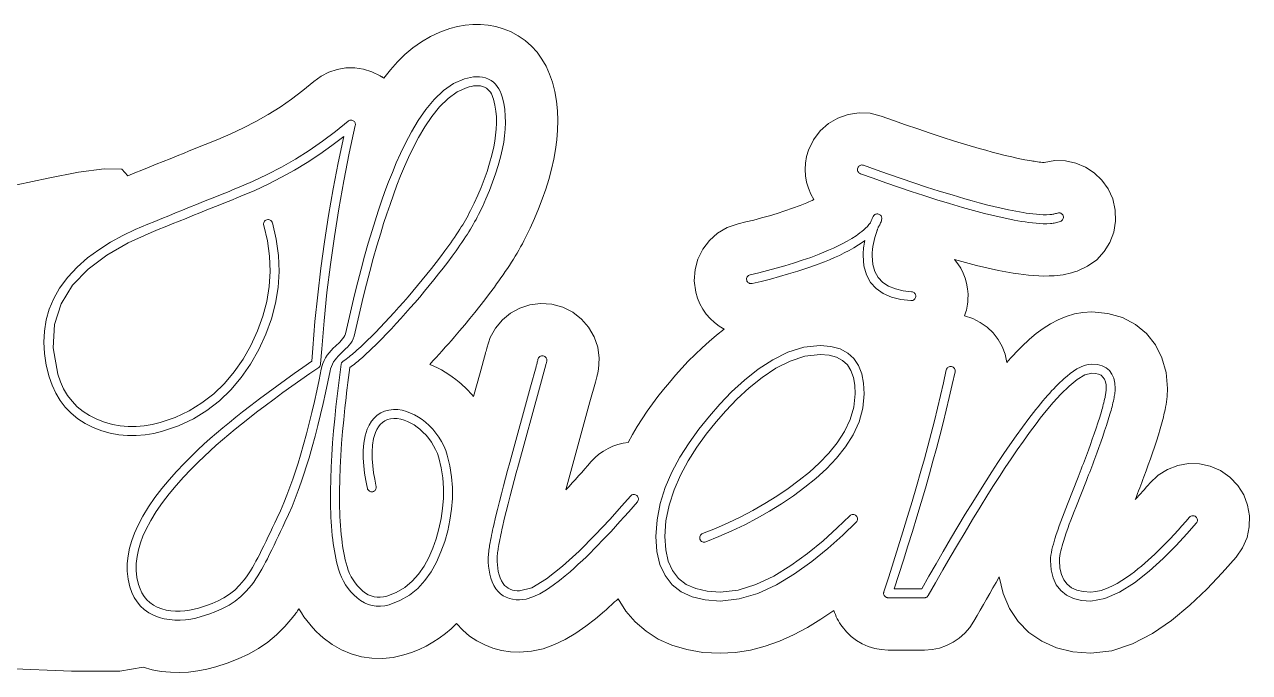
# Model space of a CAD drawing. Header units: millimetres. Extents: x -393 to 576, y -773 to -448.
# Drawn here: x -39 to 576, y -773 to -448 of the extents above; entities that cross this region are included whole.
import ezdxf

# ---------------------------------------------------------------- set-up
doc = ezdxf.new("R2010")
doc.units = ezdxf.units.MM
doc.header["$MEASUREMENT"] = 0
doc.layers.add('Tool', color=7, linetype='Continuous')

msp = doc.modelspace()

# ---------------------------------------------------------------- linework, layer by layer
at = {"layer": 'Tool', "lineweight": 9}
msp.add_lwpolyline([(-42.4376, -528.5449), (-26.6784, -525.1228), (-11.5213, -522.1289), (1.3263, -520.3836), (10.1567, -520.7072), (13.2625, -523.92), (16.7802, -522.4882), (20.2989, -521.059), (23.8187, -519.6323), (27.3394, -518.2079), (30.861, -516.7858), (34.3834, -515.3659), (37.9067, -513.9479), (41.4307, -512.5318), (43.5417, -511.685), (45.6531, -510.8392), (47.7646, -509.9936), (49.8759, -509.1475), (51.9866, -508.3), (54.0964, -507.4503), (56.2051, -506.5977), (58.3123, -505.7414), (64.8079, -502.9597), (71.189, -499.9485), (77.4438, -496.7022), (83.5606, -493.2147), (89.5274, -489.4804), (95.3326, -485.4933), (100.9644, -481.2477), (106.4109, -476.7376), (110.0797, -474.0343), (114.0559, -471.9843), (118.2569, -470.5948), (122.5998, -469.8731), (127.0021, -469.8264), (131.381, -470.4621), (135.6538, -471.7874), (139.7378, -473.8095), (139.9741, -473.9526), (140.2086, -474.0976), (140.4414, -474.2447), (140.6723, -474.3938), (140.9015, -474.5449), (141.1288, -474.6979), (141.3544, -474.8528), (141.5781, -475.0097), (144.8878, -470.8269), (148.4175, -466.8666), (152.1769, -463.1701), (156.1756, -459.7786), (160.4232, -456.7331), (164.9292, -454.0749), (169.7032, -451.8452), (174.7549, -450.0851), (178.5739, -449.1192), (182.4196, -448.4466), (186.2764, -448.0865), (190.1289, -448.0582), (193.9613, -448.381), (197.7583, -449.074), (201.5043, -450.1566), (205.1837, -451.6481), (208.9983, -453.7059), (212.4782, -456.1381), (215.6197, -458.9158), (218.419, -462.0103), (220.8722, -465.393), (222.9756, -469.0351), (224.7255, -472.9079), (226.1179, -476.9827), (227.3098, -481.7397), (228.1452, -486.539), (228.645, -491.3691), (228.83, -496.2182), (228.721, -501.0748), (228.3389, -505.9274), (227.7047, -510.7643), (226.839, -515.5739), (225.6834, -520.6812), (224.3155, -525.7392), (222.7537, -530.746), (221.0166, -535.6996), (219.1226, -540.5979), (217.0902, -545.439), (214.9379, -550.2208), (212.6841, -554.9415), (211.8844, -556.5354), (211.0569, -558.1138), (210.2035, -559.6778), (209.3263, -561.2284), (208.4273, -562.7666), (207.5083, -564.2933), (206.5715, -565.8096), (205.6188, -567.3165), (204.5937, -568.9035), (203.5536, -570.4805), (202.4993, -572.0479), (201.4317, -573.6064), (200.3517, -575.1563), (199.2601, -576.6981), (198.1578, -578.2323), (197.0457, -579.7594), (194.6571, -582.9776), (192.2311, -586.1678), (189.7699, -589.3309), (187.2754, -592.468), (184.7495, -595.5801), (182.1944, -598.6682), (179.612, -601.7333), (177.0043, -604.7764), (175.4874, -606.5245), (173.9623, -608.2657), (172.4287, -609.9997), (170.8862, -611.7258), (169.3346, -613.4438), (167.7736, -615.1532), (166.2027, -616.8535), (164.6216, -618.5443), (166.602, -619.4023), (168.5476, -620.3404), (170.4555, -621.3555), (172.3232, -622.4442), (174.1478, -623.6033), (175.9267, -624.8296), (177.6571, -626.12), (179.3363, -627.4711), (180.3127, -628.3044), (181.2713, -629.1582), (182.2119, -630.0322), (183.134, -630.9258), (184.0371, -631.8387), (184.9211, -632.7704), (185.7855, -633.7204), (186.6298, -634.6883), (189.8785, -622.829), (192.5674, -612.9648), (192.6551, -612.6472), (192.746, -612.3276), (192.8385, -612.0066), (192.9312, -611.6847), (193.0225, -611.3626), (193.1111, -611.0408), (193.1954, -610.7198), (193.274, -610.4003), (194.9849, -605.1099), (197.6112, -600.3764), (201.0316, -596.2842), (205.1249, -592.9176), (209.7696, -590.3608), (214.8445, -588.698), (220.2282, -588.0137), (225.7994, -588.3919), (231.366, -589.9074), (236.3679, -592.426), (240.7105, -595.8154), (244.2993, -599.943), (247.0397, -604.6767), (248.8372, -609.8839), (249.5972, -615.4323), (249.2251, -621.1895), (249.1439, -621.6519), (249.0558, -622.1096), (248.9611, -622.5636), (248.8602, -623.0151), (248.7537, -623.465), (248.6419, -623.9146), (248.5253, -624.3648), (248.4043, -624.8168), (247.6844, -627.4992), (244.9815, -637.4189), (234.3987, -675.9839), (232.8794, -681.5396), (234.484, -679.8038), (236.0786, -678.0587), (237.6639, -676.305), (239.2405, -674.5435), (240.8091, -672.7748), (242.3702, -670.9997), (243.9246, -669.2186), (245.4728, -667.4325), (247.4056, -665.4061), (249.4911, -663.6103), (251.711, -662.0463), (254.0466, -660.7157), (256.4794, -659.6196), (258.9909, -658.7595), (261.5626, -658.1367), (264.1759, -657.7525), (266.3539, -653.7418), (268.6653, -649.7976), (271.1004, -645.9211), (273.6496, -642.1135), (276.3031, -638.376), (279.0513, -634.7099), (281.8846, -631.1164), (284.7933, -627.5968), (287.853, -624.0467), (291.0235, -620.5181), (294.3036, -617.0307), (297.6922, -613.6042), (301.1883, -610.2581), (304.7908, -607.0121), (308.4985, -603.886), (312.3104, -600.8994), (312.3104, -600.8994), (309.7725, -599.3633), (307.4038, -597.574), (305.2268, -595.5454), (303.2639, -593.2915), (301.5374, -590.8262), (300.0697, -588.1634), (298.8832, -585.317), (298.0004, -582.3008), (297.2656, -576.5976), (297.6755, -571.019), (299.1424, -565.7061), (301.5789, -560.7999), (304.8972, -556.4414), (309.0097, -552.7718), (313.829, -549.9321), (319.2672, -548.0632), (323.2063, -547.1229), (327.1455, -546.1368), (331.0779, -545.0973), (334.9965, -543.9966), (338.8943, -542.8273), (342.7642, -541.5814), (346.5994, -540.2515), (350.3928, -538.8299), (351.2294, -538.5013), (352.0763, -538.1631), (352.9312, -537.8152), (353.7918, -537.4571), (354.6557, -537.0888), (355.5207, -536.7098), (356.3844, -536.3201), (357.2446, -535.9192), (355.7142, -533.1417), (354.4994, -530.2131), (353.6137, -527.1622), (353.0704, -524.0176), (352.8832, -520.8081), (353.0654, -517.5624), (353.6304, -514.3093), (354.5917, -511.0775), (357.092, -505.8802), (360.4771, -501.4194), (364.5992, -497.7644), (369.3108, -494.9842), (374.4641, -493.148), (379.9115, -492.3247), (385.5052, -492.5837), (391.0976, -493.9938), (397.1845, -496.1843), (403.2843, -498.3431), (409.3985, -500.4634), (415.5284, -502.538), (421.6756, -504.56), (427.8415, -506.5225), (434.0275, -508.4185), (440.2352, -510.2409), (443.4592, -511.156), (446.6997, -512.051), (449.9548, -512.9164), (453.2228, -513.7429), (456.5019, -514.521), (459.7905, -515.2414), (463.0867, -515.8944), (466.3889, -516.4708), (467.055, -516.5793), (467.7947, -516.6986), (468.5888, -516.8217), (469.4179, -516.9415), (470.2626, -517.051), (471.1036, -517.1431), (471.9216, -517.2109), (472.6971, -517.2473), (478.1116, -516.3234), (483.4688, -516.4463), (488.6388, -517.5519), (493.4919, -519.5763), (497.8981, -522.4555), (501.7277, -526.1257), (504.8509, -530.5228), (507.1378, -535.5829), (508.4365, -541.2041), (508.5842, -546.8024), (507.6529, -552.2318), (505.7145, -557.3465), (502.8408, -562.0005), (499.1037, -566.0478), (494.5752, -569.3425), (489.3271, -571.7387), (487.8948, -572.2025), (486.4746, -572.6151), (485.059, -572.9778), (483.6409, -573.2916), (482.213, -573.5579), (480.7679, -573.7777), (479.2984, -573.9524), (477.7973, -574.083), (475.2213, -574.2117), (472.6463, -574.235), (470.0733, -574.1633), (467.5036, -574.0068), (464.9384, -573.7758), (462.3786, -573.4805), (459.8256, -573.1313), (457.2804, -572.7384), (453.5593, -572.0972), (449.8522, -571.3851), (446.1582, -570.6084), (442.4766, -569.7735), (438.8067, -568.8867), (435.1477, -567.9544), (431.4989, -566.983), (427.8595, -565.9787), (429.4912, -568.1007), (430.9215, -570.3685), (432.1376, -572.7676), (433.1268, -575.2835), (433.8763, -577.9016), (434.3735, -580.6073), (434.6055, -583.3862), (434.5596, -586.2236), (434.4719, -587.263), (434.3472, -588.2908), (434.1863, -589.3065), (433.9899, -590.3095), (433.7587, -591.299), (433.4933, -592.2745), (433.1946, -593.2354), (432.8632, -594.181), (436.9732, -595.5554), (440.7425, -597.4902), (444.1331, -599.9266), (447.107, -602.8059), (449.6262, -606.0694), (451.6526, -609.6583), (453.1483, -613.5139), (454.0753, -617.5775), (454.8616, -616.6803), (456.117, -615.2734), (457.3885, -613.8816), (458.6778, -612.5068), (459.9862, -611.1508), (461.3153, -609.8153), (462.6668, -608.5021), (464.0421, -607.213), (465.4427, -605.9498), (468.8124, -603.1285), (472.329, -600.5256), (475.9957, -598.1895), (479.8156, -596.1692), (483.7915, -594.513), (487.9268, -593.2698), (492.2243, -592.4882), (496.6871, -592.2169), (504.7417, -592.9622), (512.0544, -595.1159), (518.523, -598.5545), (524.045, -603.1545), (528.518, -608.7924), (531.8398, -615.3448), (533.908, -622.6883), (534.6201, -630.6994), (534.5975, -632.0506), (534.5318, -633.3924), (534.4258, -634.7266), (534.2826, -636.0549), (534.1052, -637.379), (533.8966, -638.7009), (533.6597, -640.0223), (533.3975, -641.3449), (533.1378, -642.5575), (532.862, -643.7659), (532.5714, -644.9703), (532.2672, -646.1713), (531.9508, -647.3691), (531.6234, -648.5642), (531.2861, -649.7569), (530.9404, -650.9476), (530.0259, -653.9819), (529.0724, -657.0032), (528.0844, -660.0129), (527.0661, -663.0125), (526.022, -666.0034), (524.9564, -668.9869), (523.8736, -671.9646), (522.7781, -674.9377), (522.2539, -676.3487), (521.727, -677.7586), (521.1975, -679.1673), (520.6657, -680.5749), (520.1315, -681.9813), (519.5953, -683.3865), (519.0571, -684.7904), (518.5171, -686.193), (518.4689, -686.3172), (519.3963, -685.3159), (520.3177, -684.3092), (521.2334, -683.2972), (522.1434, -682.2803), (523.0481, -681.2588), (523.9477, -680.2329), (524.8422, -679.2031), (525.732, -678.1695), (529.8972, -674.2048), (534.6387, -671.2371), (539.7909, -669.279), (545.1883, -668.3432), (550.6653, -668.4426), (556.0563, -669.5897), (561.1959, -671.7975), (565.9184, -675.0785), (569.883, -679.2437), (572.8507, -683.9852), (574.8088, -689.1373), (575.7446, -694.5347), (575.6453, -700.0116), (574.4981, -705.4026), (572.2905, -710.5422), (569.0095, -715.2647), (562.0562, -723.1543), (554.2863, -731.35), (545.8003, -739.4334), (536.6983, -746.9857), (527.0808, -753.5884), (517.0479, -758.8229), (506.7001, -762.2706), (496.1376, -763.5128), (487.1551, -762.8155), (478.9366, -760.7799), (471.5642, -757.4904), (465.1199, -753.0316), (459.6858, -747.4878), (455.3439, -740.9436), (452.1764, -733.4834), (450.2653, -725.1916), (448.6519, -727.953), (447.045, -730.7182), (445.4442, -733.487), (443.8494, -736.2591), (442.2601, -739.0344), (440.6761, -741.8126), (439.097, -744.5936), (437.5225, -747.377), (435.4245, -750.5748), (432.9567, -753.4247), (430.1605, -755.9026), (427.0774, -757.9843), (423.7489, -759.6455), (420.2163, -760.862), (416.5213, -761.6097), (412.7052, -761.8643), (394.4801, -761.8643), (391.0794, -761.6624), (387.766, -761.067), (384.5701, -760.0932), (381.5216, -758.7566), (378.6504, -757.0723), (375.9867, -755.0556), (373.5605, -752.722), (371.4016, -750.0866), (370.7429, -749.1378), (370.126, -748.1675), (369.5509, -747.1772), (369.0179, -746.1681), (368.5272, -745.1416), (368.079, -744.0991), (367.6735, -743.0419), (367.311, -741.9714), (360.7706, -746.4325), (354.0331, -750.5323), (347.1137, -754.1987), (340.0273, -757.3599), (332.7891, -759.9439), (325.4143, -761.8786), (317.9179, -763.0923), (310.3151, -763.5128), (301.6491, -763.0472), (293.5618, -761.6725), (286.0864, -759.4216), (279.2557, -756.3274), (273.1027, -752.423), (267.6604, -747.7412), (262.9617, -742.3151), (259.0396, -736.1776), (258.2001, -736.968), (257.3569, -737.7545), (256.5097, -738.5368), (255.6586, -739.3148), (254.8033, -740.0883), (253.9439, -740.8574), (253.0802, -741.6217), (252.212, -742.3812), (247.6697, -746.2058), (242.8815, -749.9174), (237.8596, -753.3938), (232.6159, -756.5125), (227.1626, -759.1512), (221.5116, -761.1874), (215.675, -762.4989), (209.665, -762.9633), (205.0775, -762.7342), (200.6131, -762.0493), (196.3016, -760.9126), (192.173, -759.3279), (188.257, -757.299), (184.5836, -754.8299), (181.1826, -751.9243), (178.0838, -748.5862), (175.3526, -751.1918), (172.461, -753.6325), (169.4067, -755.8999), (166.1872, -757.9854), (162.8, -759.8805), (159.2427, -761.5767), (155.5128, -763.0656), (151.6079, -764.3385), (146.2167, -765.5664), (140.8471, -766.1192), (135.5377, -766.0061), (130.327, -765.2363), (125.2535, -763.819), (120.3557, -761.7634), (115.6721, -759.0786), (111.2413, -755.7738), (109.4154, -754.1692), (107.672, -752.4987), (106.0117, -750.7642), (104.4352, -748.9671), (102.9432, -747.1093), (101.5364, -745.1923), (100.2153, -743.2178), (98.9807, -741.1875), (98.6184, -741.7221), (98.2518, -742.2544), (97.8808, -742.7843), (97.5052, -743.3117), (97.1248, -743.8366), (96.7397, -744.359), (96.3497, -744.8788), (95.9546, -745.396), (92.017, -750.0715), (87.837, -754.2185), (83.408, -757.8785), (78.7235, -761.0931), (73.7771, -763.9036), (68.5622, -766.3515), (63.0725, -768.4783), (57.3013, -770.3255), (52.7987, -771.4863), (48.2616, -772.3508), (43.7016, -772.9045), (39.1299, -773.1332), (34.5581, -773.0225), (29.9976, -772.5583), (25.4598, -771.7262), (20.9563, -770.5118), (9.162, -772.48), (-15.1049, -772.5338), (-47.736, -771.1822)], dxfattribs=at)
for points in [[(114.8337, -620.7933), (114.6268, -621.8352), (113.5136, -627.3175), (112.3525, -632.7963), (111.1385, -638.2678), (109.8666, -643.7279), (108.5318, -649.1727), (107.129, -654.598), (105.6533, -660.0001), (104.0996, -665.3748), (102.8471, -669.4926), (101.5333, -673.6105), (100.1519, -677.7185), (98.6967, -681.8062), (97.1615, -685.8637), (95.5401, -689.8806), (93.8262, -693.847), (92.0136, -697.7526), (90.9151, -700.0467), (89.8225, -702.3457), (88.732, -704.6468), (87.6395, -706.9474), (86.5409, -709.245), (85.4323, -711.5368), (84.3096, -713.8203), (83.1689, -716.0929), (82.286, -717.8109), (81.3788, -719.526), (80.4426, -721.2313), (79.4728, -722.9199), (78.4647, -724.585), (77.4137, -726.2196), (76.3152, -727.8169), (75.1646, -729.3698), (72.5933, -732.4061), (69.8742, -735.0551), (66.9987, -737.3581), (63.9579, -739.3561), (60.743, -741.0903), (57.3452, -742.6018), (53.7558, -743.9317), (49.966, -745.1212), (47.3535, -745.8052), (44.7189, -746.3349), (42.0691, -746.696), (39.4111, -746.8741), (36.7516, -746.855), (34.0977, -746.6244), (31.4562, -746.1681), (28.834, -745.4717), (26.1187, -744.442), (23.6616, -743.1477), (21.4606, -741.5955), (19.5137, -739.7923), (17.8187, -737.7448), (16.3736, -735.4598), (15.1764, -732.9441), (14.225, -730.2045), (13.3354, -726.2902), (12.9166, -722.3747), (12.9308, -718.4718), (13.3403, -714.595), (14.107, -710.7581), (15.1933, -706.9748), (16.5612, -703.2588), (18.1729, -699.6237), (20.7141, -694.7749), (23.6082, -690.0261), (26.7999, -685.3902), (30.234, -680.8806), (33.8551, -676.5103), (37.6079, -672.2925), (41.4371, -668.2403), (45.2874, -664.367), (48.2974, -661.465), (51.3687, -658.6135), (54.4935, -655.8103), (57.6641, -653.053), (60.8727, -650.3393), (64.1116, -647.6669), (67.373, -645.0335), (70.6491, -642.4369), (74.9025, -639.1288), (79.1903, -635.8611), (83.5093, -632.6317), (87.8565, -629.4384), (92.2285, -626.2788), (96.6222, -623.1507), (101.0345, -620.0518), (105.4621, -616.98), (105.9275, -610.4563), (107.0569, -597.0697), (108.4196, -583.7082), (110.0148, -570.3749), (111.8421, -557.0726), (113.9007, -543.8044), (116.1901, -530.5733), (118.7095, -517.3822), (121.4585, -504.2342), (115.5341, -508.817), (109.4453, -513.1522), (103.2002, -517.2443), (96.8071, -521.0979), (90.2741, -524.7175), (83.6094, -528.1075), (76.8212, -531.2726), (69.9176, -534.2173), (67.7923, -535.081), (65.6653, -535.9411), (63.537, -536.7982), (61.4078, -537.6532), (59.278, -538.5069), (57.148, -539.3599), (55.0182, -540.2131), (52.889, -541.0672), (49.3831, -542.476), (45.878, -543.8867), (42.3737, -545.2993), (38.8703, -546.7141), (35.3678, -548.1311), (31.8662, -549.5504), (28.3656, -550.9723), (24.866, -552.3967), (13.2973, -557.6454), (2.6418, -563.7505), (-6.7403, -570.8035), (-14.4888, -578.896), (-20.2435, -588.1194), (-23.6443, -598.5653), (-24.3309, -610.3254), (-21.9431, -623.491), (-20.6339, -627.3176), (-19.0113, -630.8622), (-17.0695, -634.1221), (-14.8027, -637.0948), (-12.2051, -639.7775), (-9.2709, -642.1679), (-5.9944, -644.2631), (-2.3697, -646.0608), (1.5227, -647.5509), (5.4396, -648.6616), (9.3801, -649.4), (13.3431, -649.7733), (17.3278, -649.789), (21.3332, -649.4541), (25.3585, -648.776), (29.4025, -647.762), (36.9508, -645.143), (43.9402, -641.8562), (50.3839, -637.9188), (56.2955, -633.3481), (61.6884, -628.1613), (66.576, -622.3755), (70.9717, -616.0081), (74.8889, -609.0763), (78.2471, -601.8036), (80.9158, -594.4567), (82.8761, -587.0358), (84.1088, -579.5409), (84.5946, -571.972), (84.3146, -564.3293), (83.2494, -556.6128), (81.3801, -548.8226), (81.2977, -548.3753), (81.306, -547.9335), (81.3988, -547.5085), (81.5699, -547.1117), (81.8129, -546.7544), (82.1218, -546.4481), (82.4901, -546.204), (82.9118, -546.0335), (83.3591, -545.9511), (83.8009, -545.9594), (84.2259, -546.0522), (84.6227, -546.2233), (84.98, -546.4663), (85.2863, -546.7752), (85.5304, -547.1435), (85.7009, -547.5652), (87.6704, -555.7723), (88.7954, -563.9099), (89.0953, -571.9753), (88.5894, -579.9658), (87.2971, -587.8786), (85.2379, -595.711), (82.4312, -603.4602), (78.8963, -611.1235), (74.7476, -618.4565), (70.0832, -625.196), (64.8923, -631.3225), (59.164, -636.8167), (52.8874, -641.6592), (46.0518, -645.8306), (38.6462, -649.3116), (30.6599, -652.0828), (26.2349, -653.19), (21.8245, -653.9274), (17.4319, -654.288), (13.0599, -654.2647), (8.7117, -653.8503), (4.3903, -653.0377), (0.0988, -651.8198), (-4.1599, -650.1894), (-8.2312, -648.168), (-11.9228, -645.8038), (-15.2378, -643.1026), (-18.179, -640.0703), (-20.7493, -636.7129), (-22.9516, -633.0361), (-24.7889, -629.046), (-26.2639, -624.7484), (-27.7015, -618.9411), (-28.6038, -613.1752), (-28.939, -607.4651), (-28.6756, -601.8254), (-27.7818, -596.2705), (-26.226, -590.8149), (-23.9765, -585.473), (-21.0016, -580.2593), (-16.9242, -574.7708), (-12.222, -569.7518), (-7.0012, -565.1797), (-1.3678, -561.0319), (4.572, -557.2856), (10.712, -553.9181), (16.946, -550.9069), (23.168, -548.2293), (26.6702, -546.8038), (30.1734, -545.3809), (33.6777, -543.9605), (37.1829, -542.5425), (40.6889, -541.1266), (44.1959, -539.7129), (47.7037, -538.3012), (51.2122, -536.8913), (53.3387, -536.0383), (55.4658, -535.1861), (57.5931, -534.3342), (59.7202, -533.4816), (61.8467, -532.6277), (63.9723, -531.7716), (66.0966, -530.9127), (68.2192, -530.0501), (75.7113, -526.8388), (83.0636, -523.3615), (90.2649, -519.6119), (97.3042, -515.5838), (104.1703, -511.2709), (110.8522, -506.6669), (117.3387, -501.7655), (123.6189, -496.5605), (123.9117, -496.3434), (124.2259, -496.1792), (124.556, -496.0682), (124.8963, -496.0109), (125.2414, -496.0079), (125.5858, -496.0597), (125.9238, -496.1666), (126.25, -496.3293), (126.5474, -496.5401), (126.8012, -496.7876), (127.0094, -497.0668), (127.1696, -497.3725), (127.2798, -497.6995), (127.3377, -498.0429), (127.3412, -498.3974), (127.288, -498.758), (124.2746, -512.6137), (121.518, -526.5191), (119.0191, -540.4706), (116.7785, -554.4646), (114.797, -568.4977), (113.0754, -582.5662), (111.6144, -596.6667), (110.4147, -610.7955), (109.8803, -618.3625), (109.8493, -618.6232), (109.7916, -618.872), (109.7077, -619.108), (109.598, -619.3305), (109.463, -619.5386), (109.3032, -619.7315), (109.119, -619.9084), (108.9109, -620.0684), (104.398, -623.1926), (99.9005, -626.3445), (95.4217, -629.5266), (90.9652, -632.7414), (86.5344, -635.9911), (82.1326, -639.2783), (77.7634, -642.6054), (73.4301, -645.9747), (70.2031, -648.5322), (66.99, -651.126), (63.7987, -653.7582), (60.637, -656.4312), (57.5128, -659.1471), (54.4338, -661.9082), (51.408, -664.7169), (48.443, -667.5752), (44.736, -671.3024), (41.0386, -675.2088), (37.4076, -679.2795), (33.8996, -683.4994), (30.5712, -687.8533), (27.4792, -692.3262), (24.6802, -696.9031), (22.2308, -701.5689), (20.7871, -704.8128), (19.5486, -708.1364), (18.5531, -711.5255), (17.8385, -714.9655), (17.4426, -718.4421), (17.4033, -721.9409), (17.7584, -725.4473), (18.5458, -728.9471), (19.3077, -731.1593), (20.255, -733.1812), (21.3941, -735.0103), (22.7311, -736.6443), (24.2724, -738.0807), (26.0242, -739.3169), (27.9927, -740.3505), (30.1844, -741.1791), (32.4821, -741.7859), (34.7982, -742.1772), (37.1262, -742.3674), (39.4593, -742.3707), (41.7907, -742.2013), (44.1139, -741.8736), (46.4221, -741.4019), (48.7086, -740.8004), (52.1513, -739.7257), (55.4117, -738.5329), (58.4979, -737.1815), (61.4181, -735.6308), (64.1804, -733.8402), (66.7928, -731.769), (69.2635, -729.3767), (71.6006, -726.6225), (72.6861, -725.1559), (73.723, -723.6443), (74.7153, -722.0953), (75.6674, -720.5165), (76.5834, -718.9156), (77.4674, -717.2999), (78.3239, -715.6772), (79.1568, -714.055), (80.2921, -711.7932), (81.4093, -709.5205), (82.5126, -707.2393), (83.6059, -704.9524), (84.6931, -702.6624), (85.7784, -700.372), (86.8657, -698.0839), (87.959, -695.8006), (89.7331, -691.977), (91.4104, -688.0927), (92.997, -684.1581), (94.4993, -680.1835), (95.9231, -676.1792), (97.2749, -672.1555), (98.5606, -668.1229), (99.7864, -664.0917), (101.3255, -658.7672), (102.7872, -653.4154), (104.1765, -648.0404), (105.4985, -642.6461), (106.7582, -637.2366), (107.9606, -631.8159), (109.1106, -626.3881), (110.2134, -620.957), (110.4414, -619.8075), (110.4963, -619.588), (111.037, -618.0401), (111.6767, -616.6054), (112.4117, -615.266), (113.2382, -614.0038), (114.1523, -612.8009), (115.1505, -611.6394), (116.2289, -610.5013), (117.3837, -609.3686), (118.0646, -608.7302), (118.7903, -608.0523), (119.5303, -607.337), (120.2544, -606.5863), (120.9322, -605.8024), (121.5334, -604.9872), (122.0277, -604.1429), (122.3847, -603.2715), (123.8452, -596.7464), (125.354, -590.2264), (126.9161, -583.7155), (128.5367, -577.2172), (130.2208, -570.7355), (131.9737, -564.2739), (133.8002, -557.8363), (135.7056, -551.4265), (137.2237, -546.5293), (138.8029, -541.6327), (140.4501, -536.7466), (142.1717, -531.881), (143.9747, -527.0458), (145.8657, -522.2509), (147.8514, -517.5062), (149.9386, -512.8216), (152.4548, -507.5666), (155.4051, -501.9616), (158.7873, -496.262), (162.5989, -490.7235), (166.8374, -485.6015), (171.5004, -481.1515), (176.5854, -477.6289), (182.0901, -475.2894), (183.5586, -474.9009), (185.0611, -474.5903), (186.5848, -474.3766), (188.1166, -474.2788), (189.6436, -474.316), (191.1528, -474.5071), (192.6312, -474.8712), (194.0658, -475.4274), (195.3705, -476.1476), (196.532, -477.009), (197.5576, -477.9968), (198.4551, -479.0964), (199.2318, -480.293), (199.8954, -481.572), (200.4535, -482.9184), (200.9135, -484.3178), (201.6966, -487.5046), (202.2219, -490.7405), (202.51, -494.0104), (202.5816, -497.2993), (202.4573, -500.5921), (202.1578, -503.8738), (201.7036, -507.1293), (201.1154, -510.3436), (200.1449, -514.6009), (198.9807, -518.8418), (197.644, -523.0563), (196.156, -527.2347), (194.5377, -531.367), (192.8103, -535.4434), (190.995, -539.454), (189.113, -543.3888), (188.4807, -544.6468), (187.8233, -545.8955), (187.1433, -547.1347), (186.4436, -548.3643), (185.7265, -549.584), (184.9949, -550.7938), (184.2513, -551.9936), (183.4984, -553.1831), (182.5875, -554.593), (181.6625, -555.9944), (180.7245, -557.3877), (179.7744, -558.7731), (178.8133, -560.1509), (177.8421, -561.5214), (176.8619, -562.8848), (175.8736, -564.2415), (173.6439, -567.245), (171.3766, -570.2251), (169.0745, -573.1819), (166.7404, -576.1154), (164.3771, -579.0255), (161.9875, -581.9124), (159.5742, -584.7759), (157.1401, -587.6161), (154.8402, -590.2591), (152.5168, -592.8884), (150.1696, -595.501), (147.7982, -598.0937), (145.4022, -600.6636), (142.9814, -603.2077), (140.5353, -605.7228), (138.0635, -608.2061), (137.0797, -609.1777), (136.0896, -610.1446), (135.0927, -611.1057), (134.0886, -612.0599), (133.0768, -613.0059), (132.057, -613.9425), (131.0286, -614.8685), (129.9913, -615.7828), (129.3417, -616.3456), (128.6811, -616.9096), (128.01, -617.4713), (127.3293, -618.0275), (126.6397, -618.5745), (125.9419, -619.1091), (125.2367, -619.6278), (124.5248, -620.1272), (124.1878, -622.6581), (123.8585, -625.19), (123.5373, -627.723), (123.2243, -630.2571), (122.92, -632.7922), (122.6245, -635.3283), (122.3383, -637.8654), (122.0616, -640.4036), (121.4516, -646.3357), (120.8962, -652.2948), (120.4071, -658.2735), (119.9961, -664.2643), (119.6749, -670.2598), (119.4552, -676.2524), (119.3487, -682.2348), (119.3671, -688.1994), (119.4095, -690.4403), (119.4742, -692.6833), (119.5635, -694.9269), (119.6798, -697.17), (119.8251, -699.4113), (120.0018, -701.6494), (120.2121, -703.8831), (120.4583, -706.1112), (120.6784, -707.857), (120.9253, -709.6051), (121.202, -711.3524), (121.5113, -713.0958), (121.8561, -714.8323), (122.2391, -716.5587), (122.6633, -718.2718), (123.1315, -719.9687), (123.72, -721.7653), (124.4196, -723.4883), (125.232, -725.1371), (126.1586, -726.7111), (127.2013, -728.2097), (128.3615, -729.6322), (129.6409, -730.978), (131.0412, -732.2466), (132.3986, -733.2751), (133.7894, -734.102), (135.2168, -734.727), (136.6841, -735.1498), (138.1944, -735.3702), (139.7509, -735.3878), (141.3568, -735.2023), (143.0153, -734.8134), (147.8447, -732.9607), (152.0994, -730.4438), (155.8198, -727.345), (159.0461, -723.7468), (161.8186, -719.7317), (164.1776, -715.3821), (166.1633, -710.7804), (167.8161, -706.0092), (169.2207, -700.9926), (170.3164, -695.9382), (171.0803, -690.8558), (171.4892, -685.7552), (171.5201, -680.6463), (171.1498, -675.5387), (170.3554, -670.4423), (169.1136, -665.3668), (168.4244, -663.315), (167.5719, -661.317), (166.5666, -659.3837), (165.4194, -657.5261), (164.1408, -655.7551), (162.7416, -654.0818), (161.2324, -652.517), (159.624, -651.0717), (158.2448, -649.9909), (156.7564, -648.9705), (155.1767, -648.0387), (153.5235, -647.2238), (151.8145, -646.554), (150.0675, -646.0578), (148.3004, -645.7634), (146.5308, -645.699), (144.8937, -645.8765), (143.4054, -646.2833), (142.0619, -646.9054), (140.8595, -647.7292), (139.7941, -648.7409), (138.862, -649.9268), (138.0594, -651.273), (137.3823, -652.7659), (136.4663, -655.7642), (135.9255, -659.0163), (135.7073, -662.4396), (135.7594, -665.9514), (136.0294, -669.4689), (136.4648, -672.9094), (137.0133, -676.1902), (137.6225, -679.2287), (137.7331, -679.7579), (137.7855, -680.2097), (137.7478, -680.6499), (137.6269, -681.0678), (137.4297, -681.4524), (137.1634, -681.7926), (136.8349, -682.0778), (136.4511, -682.2968), (136.019, -682.4388), (135.5672, -682.4912), (135.127, -682.4535), (134.7091, -682.3326), (134.3246, -682.1354), (133.9843, -681.8691), (133.6991, -681.5406), (133.4801, -681.1568), (133.3381, -680.7247), (133.2233, -680.1757), (132.5441, -676.7714), (131.9515, -673.1556), (131.4988, -669.4015), (131.2391, -665.5822), (131.2258, -661.7708), (131.512, -658.0405), (132.151, -654.4644), (133.1959, -651.1156), (134.1629, -649.0193), (135.3321, -647.1297), (136.6996, -645.4658), (138.2617, -644.0468), (140.0144, -642.8917), (141.9538, -642.0198), (144.0762, -641.45), (146.3776, -641.2016), (148.574, -641.269), (150.7531, -641.6025), (152.8977, -642.1739), (154.9908, -642.9552), (157.0155, -643.9183), (158.9548, -645.0352), (160.7915, -646.2777), (162.5087, -647.6179), (164.3657, -649.287), (166.1052, -651.0923), (167.7157, -653.0218), (169.1859, -655.0634), (170.5042, -657.2049), (171.6594, -659.4345), (172.6399, -661.74), (173.4344, -664.1094), (174.7574, -669.5069), (175.6091, -674.9274), (176.0125, -680.3605), (175.9907, -685.7956), (175.5668, -691.222), (174.7639, -696.6293), (173.6051, -702.0068), (172.1135, -707.344), (170.2579, -712.6616), (168.018, -717.7615), (165.3539, -722.5608), (162.2257, -726.9761), (158.5934, -730.9243), (154.4171, -734.3221), (149.6568, -737.0865), (144.2727, -739.1342), (142.0678, -739.6459), (139.9111, -739.8852), (137.8055, -739.8537), (135.7538, -739.553), (133.7589, -738.9847), (131.8237, -738.1502), (129.951, -737.0514), (128.1436, -735.6896), (126.4972, -734.1978), (124.9896, -732.6123), (123.6201, -730.9347), (122.3876, -729.1668), (121.2914, -727.3102), (120.3304, -725.3668), (119.5038, -723.3382), (118.8107, -721.2261), (118.3173, -719.4395), (117.87, -717.6365), (117.4657, -715.8203), (117.1017, -713.9937), (116.7749, -712.1597), (116.4827, -710.3213), (116.2219, -708.4815), (115.9899, -706.6433), (115.7371, -704.3568), (115.521, -702.0647), (115.3392, -699.7682), (115.1896, -697.4685), (115.0699, -695.167), (114.9778, -692.8648), (114.9112, -690.5632), (114.8676, -688.2635), (114.8487, -682.2304), (114.9557, -676.1799), (115.177, -670.1195), (115.5008, -664.0564), (115.9155, -657.9981), (116.4092, -651.9517), (116.9704, -645.9248), (117.5872, -639.9246), (117.8797, -637.2437), (118.1827, -634.5639), (118.496, -631.8853), (118.8191, -629.2078), (119.1516, -626.5314), (119.4933, -623.8563), (119.8438, -621.1822), (120.2027, -618.5094), (120.2495, -618.2605), (120.3202, -618.0245), (120.4145, -617.8021), (120.532, -617.5937), (120.6724, -617.3999), (120.8352, -617.2214), (121.0202, -617.0587), (121.2269, -616.9124), (121.9832, -616.4141), (122.7341, -615.8855), (123.4778, -615.3321), (124.2129, -614.7597), (124.9378, -614.1736), (125.6508, -613.5796), (126.3503, -612.9833), (127.0348, -612.3903), (128.0446, -611.5001), (129.0458, -610.5984), (130.0387, -609.6863), (131.0237, -608.765), (132.0012, -607.8358), (132.9717, -606.8998), (133.9357, -605.9582), (134.8934, -605.0123), (137.3347, -602.5596), (139.7507, -600.0752), (142.1417, -597.5622), (144.5081, -595.0237), (146.8502, -592.4626), (149.1685, -589.882), (151.4632, -587.2849), (153.7347, -584.6744), (156.1395, -581.8684), (158.524, -579.0393), (160.8851, -576.1873), (163.2202, -573.3122), (165.5265, -570.414), (167.8011, -567.4929), (170.0412, -564.5486), (172.2441, -561.5813), (173.2112, -560.2537), (174.1705, -558.9195), (175.121, -557.5785), (176.0617, -556.2302), (176.9916, -554.8746), (177.9097, -553.5112), (178.8149, -552.1398), (179.7063, -550.7602), (180.4253, -549.6247), (181.1358, -548.4792), (181.8352, -547.3239), (182.5209, -546.1591), (183.1901, -544.9849), (183.8401, -543.8015), (184.4684, -542.6093), (185.0722, -541.4084), (186.8917, -537.6062), (188.6495, -533.7277), (190.3244, -529.7834), (191.895, -525.7841), (193.3397, -521.7402), (194.6373, -517.6623), (195.7664, -513.561), (196.7056, -509.447), (197.2454, -506.5092), (197.6681, -503.5253), (197.9531, -500.5118), (198.0798, -497.485), (198.0277, -494.4615), (197.7762, -491.4578), (197.3047, -488.4902), (196.5927, -485.5752), (196.2949, -484.6481), (195.9387, -483.7394), (195.5166, -482.8639), (195.0214, -482.0365), (194.4455, -481.272), (193.7815, -480.5852), (193.0221, -479.9908), (192.1599, -479.5039), (191.1274, -479.1185), (190.0398, -478.8841), (188.915, -478.7822), (187.7704, -478.7942), (186.6237, -478.9016), (185.4926, -479.0858), (184.3947, -479.3282), (183.3475, -479.6102), (178.4029, -481.7705), (173.7889, -485.102), (169.5231, -489.3372), (165.6228, -494.2085), (162.1056, -499.4482), (158.9888, -504.7889), (156.29, -509.9629), (154.0266, -514.7026), (151.971, -519.317), (150.0155, -523.9915), (148.1534, -528.716), (146.378, -533.4805), (144.6827, -538.2748), (143.0608, -543.089), (141.5057, -547.9131), (140.0106, -552.7369), (138.1148, -559.1151), (136.2976, -565.521), (134.5539, -571.9509), (132.8787, -578.401), (131.2668, -584.8675), (129.7132, -591.3466), (128.2125, -597.8345), (126.7599, -604.3275), (126.7186, -604.4872), (126.2575, -605.7323), (125.6633, -606.8816), (124.9573, -607.9506), (124.1604, -608.9545), (123.294, -609.9087), (122.3791, -610.8285), (121.4368, -611.7292), (120.4883, -612.6262), (119.5547, -613.5362), (118.6762, -614.4474), (117.8576, -615.375), (117.1038, -616.3344), (116.4196, -617.3406), (115.81, -618.409), (115.2797, -619.5548), (114.8337, -620.7933)], [(382.153, -518.6729), (388.4435, -520.9361), (394.7544, -523.1681), (401.0847, -525.3612), (407.4336, -527.5078), (413.8004, -529.6001), (420.1842, -531.6303), (426.5841, -533.5908), (432.9995, -535.4739), (436.5857, -536.4896), (440.2011, -537.4824), (443.84, -538.4421), (447.497, -539.3583), (451.1664, -540.2209), (454.8428, -541.0195), (458.5206, -541.7438), (462.1943, -542.3835), (463.8015, -542.6355), (465.4607, -542.8742), (467.1556, -543.0886), (468.87, -543.2676), (470.5876, -543.4004), (472.2921, -543.476), (473.9673, -543.4835), (475.597, -543.4118), (476.1432, -543.3661), (476.6437, -543.3097), (477.1117, -543.2405), (477.5606, -543.1563), (478.0035, -543.0548), (478.4539, -542.9339), (478.9249, -542.7913), (479.43, -542.625), (479.8732, -542.5228), (480.3149, -542.5115), (480.7436, -542.5853), (481.1476, -542.7385), (481.5153, -542.9655), (481.8351, -543.2604), (482.0953, -543.6175), (482.2844, -544.0312), (482.3866, -544.4744), (482.3979, -544.9161), (482.3241, -545.3448), (482.1709, -545.7488), (481.9439, -546.1165), (481.649, -546.4363), (481.2919, -546.6965), (480.8782, -546.8856), (480.2343, -547.0966), (479.6233, -547.2792), (479.0323, -547.4355), (478.4481, -547.5677), (477.8577, -547.6781), (477.2481, -547.7689), (476.6062, -547.8422), (475.919, -547.9003), (474.1525, -547.9802), (472.346, -547.9771), (470.5138, -547.9019), (468.6705, -547.7656), (466.8305, -547.5789), (465.0083, -547.3528), (463.2184, -547.0981), (461.4752, -546.8257), (457.735, -546.1747), (453.9914, -545.4382), (450.2498, -544.6266), (446.5155, -543.7501), (442.794, -542.8189), (439.0905, -541.8432), (435.4104, -540.8333), (431.7591, -539.7995), (425.3067, -537.9057), (418.8698, -535.9341), (412.4493, -533.8925), (406.0459, -531.7885), (399.6605, -529.63), (393.2937, -527.4245), (386.9465, -525.1798), (380.6196, -522.9037), (380.2098, -522.7064), (379.858, -522.4391), (379.5695, -522.1134), (379.35, -521.7412), (379.2049, -521.3342), (379.1397, -520.9041), (379.1598, -520.4626), (379.2709, -520.0216), (379.4682, -519.6118), (379.7355, -519.26), (380.0612, -518.9715), (380.4334, -518.752), (380.8404, -518.6069), (381.2705, -518.5417), (381.712, -518.5618), (382.153, -518.6729)], [(389.6917, -549.5016), (389.575, -549.8036), (389.4606, -550.1055), (389.3483, -550.4069), (389.2384, -550.7074), (389.1306, -551.0066), (389.0252, -551.3041), (388.9221, -551.5995), (388.8213, -551.8924), (388.3439, -553.3565), (387.9056, -554.8483), (387.5129, -556.362), (387.172, -557.8921), (386.8893, -559.433), (386.6711, -560.9789), (386.5238, -562.5242), (386.4536, -564.0633), (386.7527, -568.3906), (387.7908, -572.0386), (389.5096, -575.0508), (391.8507, -577.4709), (394.7557, -579.3423), (398.1661, -580.7085), (402.0237, -581.6131), (406.2699, -582.0996), (406.7184, -582.1752), (407.1307, -582.3341), (407.4983, -582.5667), (407.8126, -582.8632), (408.0652, -583.2138), (408.2474, -583.6088), (408.3508, -584.0385), (408.3667, -584.493), (408.2911, -584.9415), (408.1322, -585.3538), (407.8996, -585.7214), (407.6031, -586.0357), (407.2525, -586.2883), (406.8575, -586.4705), (406.4278, -586.5739), (405.9733, -586.5898), (400.8364, -585.9613), (396.1657, -584.7626), (392.0329, -582.9647), (388.5101, -580.5389), (385.6689, -577.456), (383.5814, -573.6874), (382.3193, -569.204), (381.9544, -563.9769), (381.9864, -563.0252), (382.045, -562.0717), (382.1292, -561.1171), (382.2379, -560.1624), (382.3701, -559.2085), (382.5247, -558.2563), (382.7005, -557.3066), (382.8966, -556.3605), (381.9067, -557.0855), (379.6801, -558.5972), (377.3648, -560.0267), (374.9778, -561.3776), (372.5362, -562.6538), (370.0573, -563.8588), (367.558, -564.9963), (365.0557, -566.0701), (362.5673, -567.0838), (358.159, -568.7684), (353.6908, -570.3469), (349.1741, -571.8267), (344.6205, -573.2152), (340.0412, -574.52), (335.4479, -575.7485), (330.8519, -576.9082), (326.2647, -578.0065), (325.8137, -578.0648), (325.3729, -578.0328), (324.9535, -577.9174), (324.5664, -577.7253), (324.2227, -577.4634), (323.9333, -577.1386), (323.7093, -576.7577), (323.5617, -576.3275), (323.5034, -575.8765), (323.5354, -575.4357), (323.6508, -575.0163), (323.8429, -574.6292), (324.1048, -574.2855), (324.4296, -573.9961), (324.8105, -573.7721), (325.2407, -573.6245), (329.6229, -572.5761), (334.0117, -571.4716), (338.3972, -570.3042), (342.7696, -569.067), (347.1188, -567.7535), (351.4351, -566.3567), (355.7085, -564.8699), (359.9291, -563.2864), (362.2982, -562.3417), (364.681, -561.3437), (367.062, -560.2888), (369.4261, -559.1737), (371.7577, -557.9948), (374.0416, -556.7488), (376.2625, -555.4322), (378.4049, -554.0415), (379.3754, -553.3642), (380.3586, -552.6401), (381.3383, -551.8722), (382.2988, -551.0634), (383.224, -550.2165), (384.0981, -549.3345), (384.9051, -548.4202), (385.6291, -547.4766), (385.6864, -547.3946), (385.8482, -546.9965), (386.0133, -546.6002), (386.1818, -546.2066), (386.3537, -545.8161), (386.5288, -545.4296), (386.7072, -545.0476), (386.8889, -544.6709), (387.0738, -544.3), (387.2854, -543.9592), (387.5454, -543.6684), (387.8463, -543.4309), (388.1807, -543.2499), (388.5411, -543.1286), (388.9201, -543.0702), (389.3101, -543.0782), (389.7037, -543.1556), (390.0781, -543.2995), (390.4125, -543.5004), (390.7022, -543.7515), (390.9428, -544.046), (391.1295, -544.3772), (391.2579, -544.7385), (391.3232, -545.1231), (391.321, -545.5242), (391.2481, -546.015), (391.1239, -546.5186), (390.9568, -547.0273), (390.7551, -547.5334), (390.5273, -548.0291), (390.2818, -548.5068), (390.027, -548.9588), (389.7713, -549.3773), (389.6917, -549.5016)], [(218.9048, -616.0718), (219.033, -615.6456), (219.2366, -615.2631), (219.5057, -614.9313), (219.8303, -614.6575), (220.2004, -614.4488), (220.6058, -614.3123), (221.0367, -614.2552), (221.4829, -614.2846), (221.9217, -614.4042), (222.3162, -614.6033), (222.659, -614.8712), (222.9424, -615.1973), (223.159, -615.5712), (223.3012, -615.9824), (223.3615, -616.4201), (223.3323, -616.874), (223.273, -617.1699), (223.1975, -617.4749), (223.1153, -617.7788), (223.0358, -618.0712), (222.3446, -620.6467), (219.6615, -630.4937), (209.0871, -669.028), (208.0256, -672.9034), (206.9721, -676.7864), (205.9312, -680.6763), (204.9078, -684.5724), (203.9065, -688.4741), (202.9321, -692.3807), (201.9893, -696.2917), (201.0829, -700.2063), (200.8083, -701.4283), (200.5383, -702.653), (200.2742, -703.88), (200.0176, -705.1091), (199.7698, -706.3399), (199.5324, -707.5722), (199.3067, -708.8057), (199.0942, -710.04), (198.9783, -710.7447), (198.8641, -711.4676), (198.7559, -712.2031), (198.6579, -712.9455), (198.5743, -713.6892), (198.5093, -714.4286), (198.4673, -715.1581), (198.4523, -715.8719), (198.4783, -717.4345), (198.5676, -719.0707), (198.7374, -720.7458), (199.0047, -722.4249), (199.3866, -724.0732), (199.9003, -725.6559), (200.5627, -727.1383), (201.3911, -728.4854), (202.1855, -729.442), (203.06, -730.2382), (204.0088, -730.884), (205.0262, -731.3896), (206.1063, -731.7652), (207.2433, -732.0209), (208.4315, -732.1669), (209.665, -732.2133), (215.8132, -730.5854), (223.1747, -726.2069), (231.2585, -719.8352), (239.5739, -712.228), (247.6301, -704.1429), (254.9362, -696.3373), (261.0015, -689.5688), (265.335, -684.5951), (265.6656, -684.2827), (266.0409, -684.0494), (266.448, -683.8962), (266.874, -683.8239), (267.306, -683.8336), (267.7311, -683.9262), (268.1362, -684.1026), (268.5086, -684.3637), (268.821, -684.6943), (269.0543, -685.0696), (269.2075, -685.4767), (269.2798, -685.9027), (269.2701, -686.3347), (269.1775, -686.7598), (269.0011, -687.1649), (268.74, -687.5373), (266.5751, -690.031), (264.3972, -692.5146), (262.2054, -694.9867), (259.9986, -697.4459), (257.776, -699.8906), (255.5366, -702.3196), (253.2795, -704.7313), (251.0036, -707.1243), (249.0735, -709.1227), (247.125, -711.1089), (245.1569, -713.0794), (243.1682, -715.0307), (241.1578, -716.9593), (239.1246, -718.8618), (237.0675, -720.7347), (234.9853, -722.5746), (232.5215, -724.6772), (229.6799, -726.9806), (226.5492, -729.3366), (223.2181, -731.5967), (219.7753, -733.6128), (216.3098, -735.2364), (212.9101, -736.3194), (209.665, -736.7133), (207.8886, -736.6357), (206.1753, -736.3973), (204.5344, -735.9897), (202.9754, -735.4046), (201.5075, -734.6337), (200.1402, -733.6687), (198.8828, -732.5011), (197.7448, -731.1226), (196.6995, -729.4567), (195.8558, -727.6648), (195.1943, -725.7755), (194.6961, -723.8176), (194.342, -721.8197), (194.1127, -719.8103), (193.9892, -717.8182), (193.9523, -715.8719), (193.9681, -715.0616), (194.0128, -714.2389), (194.0822, -713.4085), (194.1722, -712.5749), (194.2786, -711.7429), (194.3974, -710.9169), (194.5243, -710.1015), (194.6552, -709.3015), (194.8732, -708.035), (195.1046, -706.7695), (195.3479, -705.5053), (195.6018, -704.2426), (195.8648, -702.9817), (196.1354, -701.7229), (196.4123, -700.4664), (196.6939, -699.2126), (197.6061, -695.2729), (198.5548, -691.337), (199.5352, -687.4055), (200.5426, -683.479), (201.5723, -679.5582), (202.6196, -675.6435), (203.6797, -671.7358), (204.7479, -667.8356), (215.1982, -629.7554), (217.9053, -619.8243), (218.032, -619.3623), (218.1624, -618.8953), (218.2942, -618.4247), (218.4256, -617.952), (218.5544, -617.4789), (218.6786, -617.0068), (218.7961, -616.5373), (218.9048, -616.0718)], [(378.4872, -697.6809), (378.4727, -697.6954), (371.799, -704.1678), (364.3325, -710.89), (356.2059, -717.5191), (347.5518, -723.7122), (338.503, -729.126), (329.1922, -733.4178), (319.752, -736.2444), (310.3151, -737.2628), (302.8103, -736.7493), (296.2812, -735.2138), (290.7353, -732.6642), (286.1805, -729.1081), (282.6244, -724.5532), (280.0748, -719.0073), (278.5393, -712.4782), (278.0258, -704.9734), (278.5955, -696.5528), (280.2185, -688.3237), (282.7657, -680.3141), (286.1078, -672.5521), (290.1156, -665.0657), (294.66, -657.8831), (299.6118, -651.0323), (304.8418, -644.5414), (310.1254, -638.5226), (316.0066, -632.3998), (322.4241, -626.4524), (329.3166, -620.9597), (336.6229, -616.2013), (344.2816, -612.4565), (352.2315, -610.0047), (360.4112, -609.1254), (365.8089, -609.5587), (370.4025, -610.8273), (374.218, -612.8844), (377.2814, -615.6831), (379.6188, -619.1764), (381.2561, -623.3174), (382.2194, -628.0594), (382.5347, -633.3554), (381.8504, -640.5506), (379.9223, -647.3841), (376.9377, -653.8453), (373.0838, -659.9236), (368.548, -665.6082), (363.5175, -670.8885), (358.1796, -675.7538), (352.7216, -680.1935), (346.9947, -684.4404), (341.1099, -688.4448), (335.0774, -692.2112), (328.9074, -695.7439), (322.6101, -699.0473), (316.1956, -702.1259), (309.6741, -704.9839), (303.0558, -707.6258), (302.6166, -707.7439), (302.1756, -707.771), (301.7445, -707.7127), (301.3352, -707.574), (300.9596, -707.3604), (300.6294, -707.0772), (300.3566, -706.7296), (300.1528, -706.323), (300.0347, -705.8838), (300.0076, -705.4428), (300.0659, -705.0117), (300.2046, -704.6024), (300.4182, -704.2268), (300.7014, -703.8966), (301.049, -703.6238), (301.4556, -703.42), (307.9194, -700.8401), (314.2891, -698.0496), (320.5547, -695.0441), (326.706, -691.819), (332.733, -688.37), (338.6255, -684.6926), (344.3736, -680.7825), (349.967, -676.6351), (354.9922, -672.5597), (359.9645, -668.0681), (364.6935, -663.1778), (368.9892, -657.9062), (372.6613, -652.2707), (375.5198, -646.2887), (377.3743, -639.9778), (378.0347, -633.3554), (377.8082, -628.972), (377.1008, -625.0773), (375.8706, -621.701), (374.0757, -618.8724), (371.6742, -616.6211), (368.6242, -614.9765), (364.8839, -613.9681), (360.4112, -613.6254), (352.8027, -614.486), (345.3585, -616.8781), (338.1524, -620.5168), (331.2584, -625.1175), (324.7501, -630.3956), (318.7015, -636.0662), (313.1864, -641.8446), (308.2786, -647.4462), (303.3074, -653.6075), (298.5761, -660.126), (294.215, -666.9702), (290.3546, -674.1086), (287.125, -681.5096), (284.6568, -689.1417), (283.0803, -696.9735), (282.5258, -704.9734), (282.9486, -711.5666), (284.2234, -717.2489), (286.3601, -722.0301), (289.3685, -725.92), (293.2584, -728.9284), (298.0396, -731.0652), (303.7219, -732.34), (310.3151, -732.7628), (319.2247, -731.7581), (328.2053, -728.9765), (337.1088, -724.767), (345.7873, -719.4786), (354.0927, -713.4601), (361.877, -707.0604), (368.9924, -700.6285), (375.2907, -694.5134), (375.3052, -694.4989), (375.6576, -694.2114), (376.0488, -694.006), (376.466, -693.8828), (376.8962, -693.8417), (377.3264, -693.8828), (377.7436, -694.006), (378.1348, -694.2114), (378.4872, -694.4989), (378.7747, -694.8513), (378.9801, -695.2425), (379.1033, -695.6597), (379.1444, -696.0899), (379.1033, -696.5201), (378.9801, -696.9373), (378.7747, -697.3285), (378.4872, -697.6809)], [(397.5828, -731.1143), (411.3922, -731.1143), (414.9498, -724.8499), (418.5342, -718.5978), (422.1482, -712.361), (425.7949, -706.1424), (429.4771, -699.9449), (433.1977, -693.7717), (436.9597, -687.6255), (440.766, -681.5095), (443.6488, -676.9461), (446.5683, -672.3912), (449.5288, -667.8531), (452.5341, -663.3401), (455.5883, -658.8606), (458.6955, -654.4229), (461.8596, -650.0354), (465.0847, -645.7065), (466.2224, -644.2155), (467.3713, -642.7315), (468.5322, -641.2559), (469.7058, -639.7899), (470.8929, -638.3349), (472.0944, -636.8923), (473.3109, -635.4634), (474.5434, -634.0496), (475.5244, -632.949), (476.5196, -631.8564), (477.5298, -630.7744), (478.5555, -629.7058), (479.5974, -628.6532), (480.6562, -627.6194), (481.7324, -626.6069), (482.8268, -625.6185), (484.2441, -624.4031), (485.7969, -623.1668), (487.4624, -621.9658), (489.2181, -620.8567), (491.0411, -619.8958), (492.9088, -619.1396), (494.7983, -618.6445), (496.6871, -618.4669), (499.4376, -618.6786), (501.8165, -619.3019), (503.8253, -620.3192), (505.4654, -621.713), (506.7385, -623.4655), (507.6459, -625.5591), (508.1893, -627.9763), (508.3701, -630.6994), (508.3554, -631.36), (508.3138, -632.0291), (508.2485, -632.7031), (508.1633, -633.3787), (508.0615, -634.0524), (507.9466, -634.7208), (507.8222, -635.3805), (507.6916, -636.0281), (507.4881, -636.9754), (507.2707, -637.9212), (507.0409, -638.8653), (506.8, -639.8073), (506.5496, -640.7469), (506.2909, -641.6837), (506.0256, -642.6173), (505.755, -643.5476), (504.9077, -646.3564), (504.0209, -649.1601), (503.1, -651.9577), (502.15, -654.7484), (501.176, -657.531), (500.1833, -660.3046), (499.1769, -663.0682), (498.1621, -665.8208), (497.6533, -667.1903), (497.1419, -668.5588), (496.6279, -669.9263), (496.1115, -671.293), (495.5927, -672.6588), (495.0718, -674.0237), (494.5488, -675.3879), (494.0239, -676.7513), (494.0148, -676.7747), (488.6115, -690.3291), (487.7783, -692.4314), (486.953, -694.5451), (486.1405, -696.6689), (485.3454, -698.8019), (484.5727, -700.9427), (483.827, -703.0903), (483.1131, -705.2436), (482.4357, -707.4013), (482.1118, -708.4769), (481.7737, -709.6431), (481.4391, -710.8718), (481.1256, -712.1349), (480.851, -713.4044), (480.6329, -714.6523), (480.4891, -715.8505), (480.4372, -716.9709), (480.6725, -720.7178), (481.384, -723.9469), (482.5804, -726.6639), (484.2703, -728.8744), (486.4623, -730.584), (489.1652, -731.7982), (492.3874, -732.5226), (496.1376, -732.7628), (498.7317, -732.5406), (501.394, -731.9219), (504.078, -730.9785), (506.7374, -729.7823), (509.3257, -728.4052), (511.7965, -726.9189), (514.1035, -725.3954), (516.2002, -723.9065), (517.9991, -722.5567), (519.7717, -721.1653), (521.5183, -719.7364), (523.2396, -718.2741), (524.9358, -716.7826), (526.6076, -715.2658), (528.2554, -713.728), (529.8797, -712.1733), (531.9416, -710.1468), (533.9761, -708.0902), (535.9841, -706.0058), (537.9667, -703.8962), (539.9248, -701.7636), (541.8594, -699.6106), (543.7716, -697.4395), (545.6624, -695.2528), (545.9917, -694.9391), (546.366, -694.7043), (546.7726, -694.5495), (547.1983, -694.4755), (547.6303, -694.4835), (548.0558, -694.5744), (548.4616, -694.7491), (548.835, -695.0088), (549.1487, -695.3381), (549.3835, -695.7124), (549.5383, -696.119), (549.6123, -696.5447), (549.6043, -696.9767), (549.5134, -697.4022), (549.3387, -697.808), (549.079, -698.1814), (544.4981, -703.4121), (538.8644, -709.5063), (532.4132, -715.9828), (525.38, -722.3607), (518.0004, -728.1587), (510.5098, -732.8958), (503.1437, -736.0909), (496.1376, -737.2628), (491.4758, -736.9318), (487.4067, -735.9467), (483.9392, -734.3194), (481.0822, -732.0621), (478.8446, -729.1866), (477.2353, -725.7049), (476.2632, -721.629), (475.9372, -716.9709), (475.9911, -715.6625), (476.1417, -714.2947), (476.372, -712.8899), (476.6653, -711.4703), (477.0047, -710.0583), (477.3733, -708.6762), (477.7543, -707.3462), (478.1308, -706.0906), (478.8222, -703.8876), (479.5506, -701.6894), (480.3111, -699.4972), (481.0991, -697.312), (481.9099, -695.1349), (482.7387, -692.967), (483.5807, -690.8092), (484.4313, -688.6627), (489.8301, -675.12), (490.3508, -673.7675), (490.8699, -672.4133), (491.3873, -671.0575), (491.9028, -669.7002), (492.4162, -668.3415), (492.9274, -666.9814), (493.4362, -665.6202), (493.9423, -664.2578), (494.9437, -661.5418), (495.937, -658.8148), (496.9171, -656.0778), (497.8787, -653.3318), (498.8167, -650.5779), (499.726, -647.8171), (500.6013, -645.0504), (501.4375, -642.279), (501.6953, -641.3932), (501.9483, -640.5039), (502.1951, -639.6115), (502.4343, -638.7164), (502.6642, -637.819), (502.8836, -636.9196), (503.091, -636.0187), (503.2849, -635.1166), (503.3925, -634.5864), (503.4975, -634.0406), (503.5963, -633.4837), (503.6852, -632.9205), (503.7607, -632.3558), (503.8191, -631.7942), (503.8567, -631.2405), (503.8701, -630.6994), (503.7789, -628.888), (503.4933, -627.3177), (502.9952, -625.9887), (502.2666, -624.9012), (501.2895, -624.0551), (500.0459, -623.4506), (498.5178, -623.0878), (496.6871, -622.9669), (493.2412, -623.8168), (489.3773, -626.1082), (485.2965, -629.4535), (481.1997, -633.4652), (477.2878, -637.7557), (473.7617, -641.9375), (470.8225, -645.623), (468.6709, -648.4247), (465.4756, -652.7138), (462.3408, -657.0614), (459.2624, -661.4589), (456.2364, -665.898), (453.2589, -670.3702), (450.3259, -674.8673), (447.4333, -679.3807), (444.5773, -683.9021), (440.6986, -690.1357), (436.866, -696.4007), (433.0765, -702.6938), (429.3268, -709.0119), (425.6139, -715.3518), (421.9347, -721.7103), (418.2859, -728.0843), (414.6645, -734.4706), (414.4968, -734.7282), (414.3026, -734.9556), (414.0842, -735.1515), (413.8437, -735.3147), (413.5834, -735.4439), (413.3054, -735.5377), (413.0119, -735.5949), (412.7052, -735.6143), (394.4801, -735.6143), (394.2059, -735.5991), (393.9427, -735.5538), (393.6916, -735.4791), (393.4537, -735.3755), (393.2303, -735.2436), (393.0224, -735.0841), (392.8313, -734.8976), (392.6581, -734.6845), (392.5096, -734.4536), (392.3918, -734.2139), (392.305, -733.9667), (392.2493, -733.7133), (392.2249, -733.455), (392.2321, -733.1931), (392.2711, -732.9288), (392.342, -732.6636), (394.7905, -725.1433), (397.2084, -717.6118), (399.5926, -710.0689), (401.9402, -702.5142), (404.2484, -694.9474), (406.514, -687.3681), (408.7342, -679.7762), (410.906, -672.1712), (412.666, -665.863), (414.3887, -659.5415), (416.0698, -653.2068), (417.7047, -646.8591), (419.2889, -640.4989), (420.818, -634.1262), (422.2876, -627.7413), (423.6931, -621.3445), (423.8328, -620.9117), (424.0497, -620.5267), (424.333, -620.1966), (424.6719, -619.9284), (425.0553, -619.7292), (425.4725, -619.606), (425.9126, -619.5658), (426.3646, -619.6158), (426.7974, -619.7555), (427.1824, -619.9724), (427.5126, -620.2557), (427.7807, -620.5946), (427.9799, -620.978), (428.1031, -621.3952), (428.1433, -621.8353), (428.0933, -622.2873), (426.6801, -628.7192), (425.2026, -635.1391), (423.6652, -641.5467), (422.0725, -647.9419), (420.4288, -654.3243), (418.7387, -660.6937), (417.0067, -667.0499), (415.2371, -673.3927), (413.1666, -680.6474), (411.052, -687.8904), (408.896, -695.1217), (406.701, -702.3417), (404.4697, -709.5508), (402.2045, -716.749), (399.908, -723.9368), (397.5828, -731.1143)]]:
    msp.add_lwpolyline(points, close=True, dxfattribs=at)

doc.saveas('drawing.dxf')
